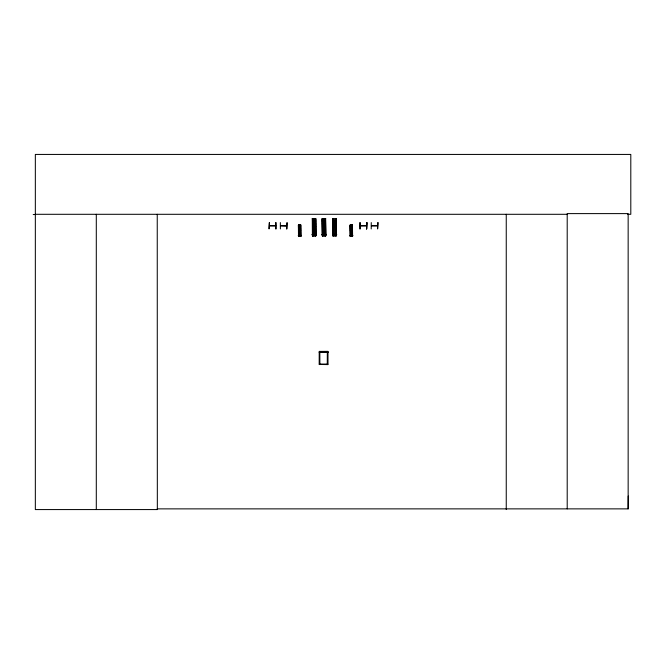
<?xml version="1.0" encoding="UTF-8"?>
<svg xmlns="http://www.w3.org/2000/svg" width="664" height="664" viewBox="0 0 664 664"><rect width="100%" height="100%" fill="white"/><g stroke="black" fill="none" stroke-linecap="round" stroke-linejoin="round"><path stroke-width="1" d="M627.696 214.298L630.8 214.298L630.8 154.43L35.341 154.43L35.341 509.57L157.335 509.57L157.252 508.873L628.152 508.873L628.244 496.033M327.327 351.829L327.277 364.586M327.742 351.414L327.676 351.829M314.014 235.604L314.313 234.782M334.673 234.782L334.374 235.604M286.607 225.943L280.523 225.586M377.526 225.901L371.392 225.943M327.676 352.028L327.676 364.453M319.475 364.453L327.808 364.586L327.808 351.364L319.342 351.414L319.342 364.586L319.367 351.895L327.808 351.945M324.281 234.948L323.883 235.604M286.607 225.909L280.374 225.943M371.392 225.619L377.608 225.652M299.854 235.903L299.763 236.334M312.196 218.672L315.865 218.614L315.973 235.803L312.387 235.853L312.279 218.672M325.733 218.614L322.073 218.672L322.256 235.853L325.924 235.803L325.659 218.614M332.556 218.672L336.225 218.614L336.333 235.803M312.462 220.415L315.641 220.373M322.339 220.415L325.509 220.373M332.822 220.415L336.001 220.373M312.478 221.577L315.649 221.544M322.347 221.577L325.518 221.544M332.838 221.577L336.009 221.544M312.495 223.32L315.666 223.287M322.364 223.32L325.543 223.287M332.855 223.32L336.026 223.287M300.833 224.988L298.385 225.03L298.509 236.492L300.958 236.459L300.775 224.996M312.512 224.872L315.682 224.83M322.38 224.872L325.551 224.83M332.871 224.872L336.042 224.83M298.559 226.192L300.676 226.167M312.528 226.615L315.699 226.582M350.21 226.192L352.327 226.167M298.568 226.963L300.684 226.947M322.397 226.615L325.567 226.582M332.888 226.615L336.059 226.582M350.218 226.963L352.335 226.947M298.584 228.126L300.701 228.109M350.235 228.126L352.352 228.109M298.592 229.163L300.709 229.138M350.243 229.163L352.36 229.138M298.601 230.325L300.717 230.3M350.252 230.325L352.368 230.3M312.611 234.093L315.782 234.06M322.48 234.093L325.659 234.06M332.971 234.093L336.142 234.06M312.088 234.599L316.321 234.558M321.957 234.599L326.19 234.558M312.088 234.732L316.321 234.691M321.965 234.732L326.19 234.691M332.448 234.599L336.681 234.558M313.956 234.907L314.454 234.898M332.448 234.732L336.681 234.691M334.316 234.907L334.814 234.898M298.659 235.313L300.775 235.297M298.31 235.645L301.132 235.62M298.31 235.737L301.132 235.703M350.31 235.313L352.426 235.297M336.416 235.803L332.747 235.853L332.639 218.672M349.961 235.645L352.783 235.62M349.961 235.737L352.783 235.703M33.2 214.547L35.341 214.538M35.341 214.298L567.205 214.298M275.718 222.589L275.809 228.939M359.896 222.589L359.921 228.939M371.259 222.589L371.217 228.939M269.443 225.652L275.718 225.652M360.311 225.652L366.462 225.619M275.734 225.943L269.509 225.909M360.22 225.943L366.611 225.943M280.391 228.939L280.349 222.589M286.74 228.939L287.064 222.589L286.823 228.939M319.342 351.829L327.808 351.829M319.342 352.028L327.808 352.028M319.342 352.127L327.808 352.127M319.342 352.376L327.808 352.376M319.342 352.426L327.808 352.426M319.342 364.104L327.808 364.055M319.342 364.453L327.808 364.519M319.367 351.364L319.475 351.829M319.832 351.829L319.874 364.586M352.31 224.996L352.443 236.459M352.144 224.996L352.277 236.459L352.02 224.996M351.92 224.996L352.028 236.459M351.737 224.996L351.87 236.459M351.704 236.467L351.057 236.475M350.725 225.021L350.899 236.484M350.592 225.021L350.758 236.484M350.459 225.021L350.625 236.484M350.368 225.021L350.443 236.492M350.202 225.03L350.343 236.492M336.009 218.614L336.192 235.803L335.976 218.622M335.727 218.622L335.918 235.803M335.619 219.635L335.776 235.811L335.544 219.635M335.386 218.622L335.511 235.811M335.195 219.635L335.361 234.799L335.137 219.635M335.063 235.82L334.092 235.828M333.685 219.668L333.834 234.832M333.61 219.668L333.768 234.832M333.452 218.663L333.577 235.844M333.262 219.676L333.428 234.84M333.187 219.676L333.369 234.84M332.979 218.663L333.237 235.836M332.805 218.663L332.988 235.853M332.772 218.663L332.963 235.853M325.236 218.622L325.426 235.803M325.119 218.622L325.294 235.811L325.045 218.622M324.903 218.622L325.028 235.811M324.713 219.635L324.82 235.811L324.63 219.635M324.572 235.82L323.6 235.828M323.194 219.668L323.343 234.832M323.119 219.668L323.285 234.832M322.97 218.663L323.119 235.844M322.779 219.676L322.887 235.853M322.696 219.676L322.754 235.853L322.505 219.676M322.347 218.663L322.505 235.853M322.148 218.672L322.331 235.853M315.383 218.622L315.558 235.803M315.251 218.622L315.417 235.811L315.168 218.622M314.993 218.622L315.217 235.811M314.836 219.635L315.018 235.811L314.777 219.635M314.703 235.82L313.732 235.828M313.325 219.668L313.474 234.832L313.25 219.668M313.059 218.663L313.217 235.844M312.893 218.663L313.076 235.844M312.819 218.663L313.018 235.853M312.694 218.663L312.802 235.853M312.661 235.853L312.478 218.663L312.628 235.853M300.643 224.996L300.792 236.459M300.551 224.996L300.626 236.459M300.41 224.996L300.493 236.459M300.252 224.996L300.394 236.459M300.087 224.996L300.261 236.459M300.053 236.467L299.406 236.475M299.115 225.021L299.257 236.484L298.983 225.021M298.941 225.021L298.974 236.484M298.8 225.021L298.841 236.484L298.568 225.03M298.435 225.03L298.651 236.492M628.152 508.873L628.152 213.609L567.205 213.609L567.205 508.873M506.25 214.298L506.25 509.57M366.677 222.589L366.677 228.939M360.154 222.589L360.154 228.939M276.041 222.589L276.041 228.939M157.243 214.298L157.335 509.57M96.297 214.298L96.297 509.57M299.198 229.619C299.796 231.404 300.584 228.333 299.198 229.619M313.425 225.544C314.313 228.233 315.491 223.627 313.425 225.544M323.293 225.544C324.181 228.233 325.368 223.627 323.293 225.544M333.784 225.544C334.673 228.233 335.851 223.627 333.784 225.544M350.849 229.619C351.447 231.404 352.235 228.333 350.849 229.619M352.484 224.988L350.036 225.03L350.16 236.492L352.601 236.459L352.426 224.996M324.322 234.873L323.824 234.882L324.322 234.898M269.377 222.589L269.053 228.939L269.36 222.589M366.943 222.589L366.594 228.939L366.943 222.589M377.957 222.589L377.608 228.939L377.932 222.589M325.675 235.803L325.484 218.622L325.642 235.803M315.832 235.803L315.649 218.614L315.807 235.803"/></g></svg>
